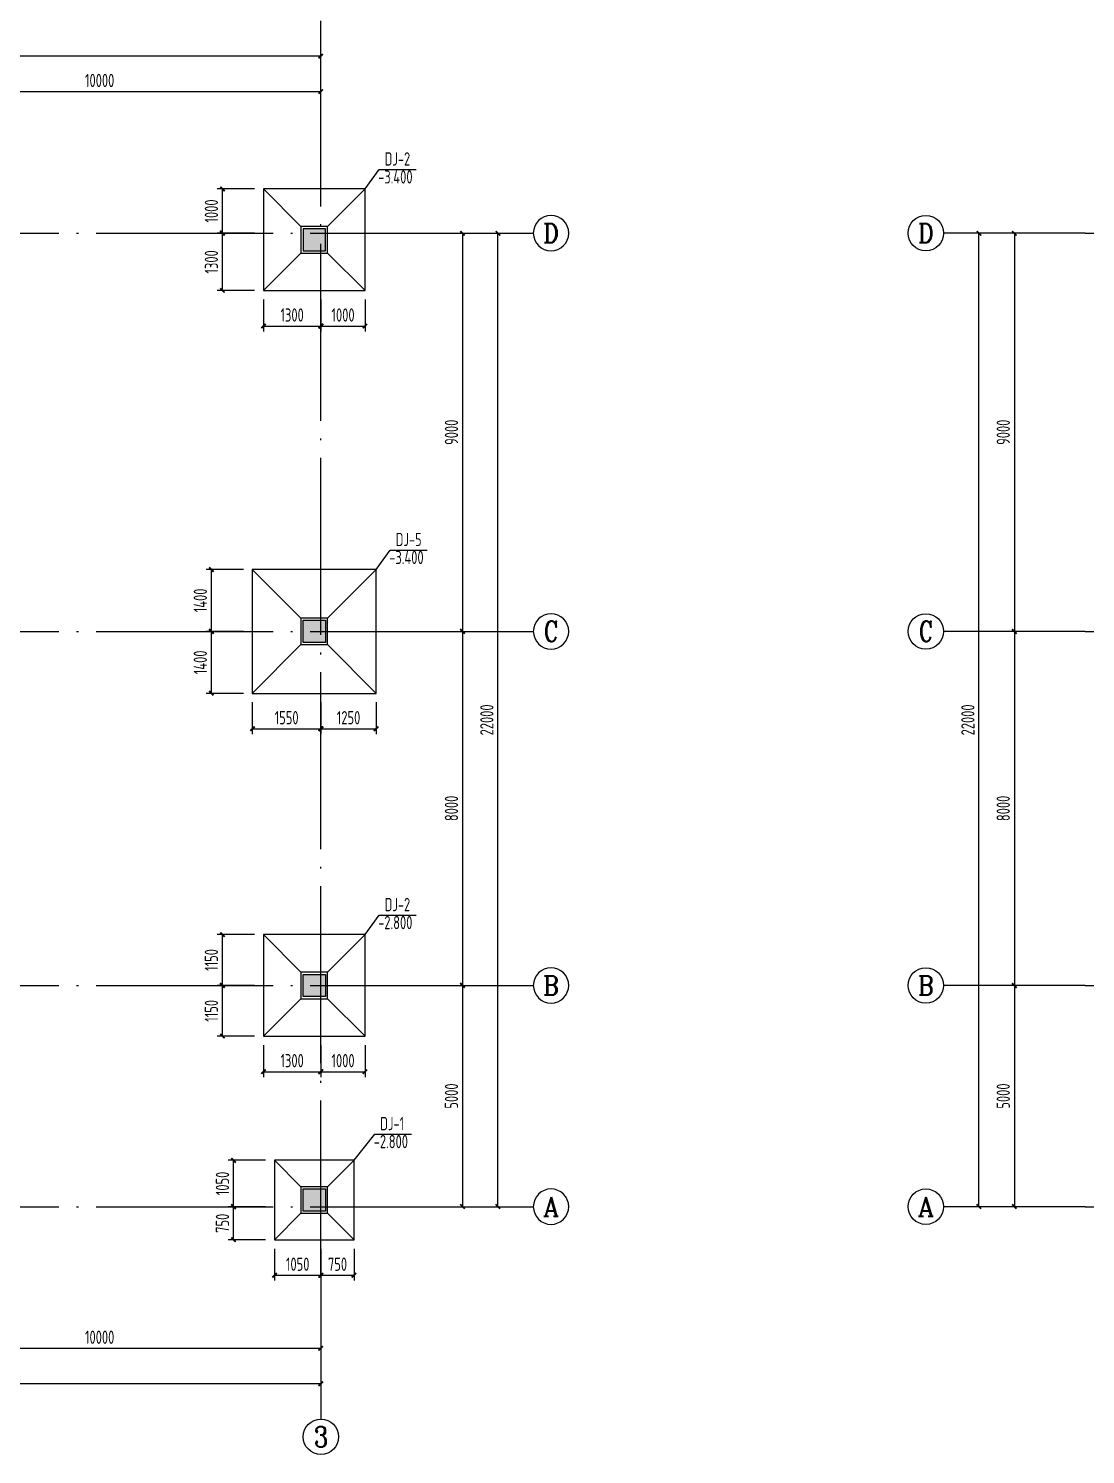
# Model space of a CAD drawing. Extents: x -25044 to 4269, y -48463 to -12228.
# Drawn here: x -13319.5 to -13080.6, y -24323.4 to -24001.2 of the extents above; entities that cross this region are included whole.
import ezdxf
from ezdxf.enums import TextEntityAlignment as Align

# ---------------------------------------------------------------- set-up
doc = ezdxf.new("R2010")
doc.units = 0
doc.header["$LTSCALE"] = 2000
doc.header["$MEASUREMENT"] = 0
doc.linetypes.add('DOTE', pattern=[2.42, 2, -0.2, 0.02, -0.2])
doc.layers.get('0').update_dxf_attribs({"linetype": 'CONTINUOUS'})
doc.layers.get('DEFPOINTS').update_dxf_attribs({"linetype": 'CONTINUOUS'})
for name, color, linetype in [('1505', 2, 'CONTINUOUS'), ('1526', 7, 'CONTINUOUS'), ('AXIS', 75, 'CONTINUOUS'), ('AXIS_TEXT', 7, 'CONTINUOUS'), ('dim', 7, 'CONTINUOUS'), ('DOTE', 1, 'DOTE'), ('柱', 2, 'CONTINUOUS'), ('柱填充', 54, 'CONTINUOUS')]:
    doc.layers.add(name, color=color, linetype=linetype)
doc.styles.add('_TCH_AXIS', font='COMPLEX', dxfattribs={"bigfont": 'GBCBIG'})
doc.styles.add('COMPLEX', font='COMPLEX')
doc.styles.add('GBHZ', font='gbenor.shx', dxfattribs={"width": 0.8, "bigfont": 'gbcbig.shx'})
doc.dimstyles.new('Y100', dxfattribs={"dimscale": 0, "dimtxt": 3, "dimasz": 0.01, "dimexe": 1.2, "dimexo": 2, "dimgap": 1, "dimtad": 1, "dimdec": 0, "dimlfac": 100, "dimzin": 0, "dimdsep": 46, "dimtxsty": 'GBHZ', "dimblk": 'DX', "dimcen": 0.09, "dimdle": 1, "dimclrd": 7, "dimclre": 7, "dimclrt": 7, "dimadec": 0, "dimazin": 0, "dimtfac": 1, "dimtdec": 0, "dimtix": 1, "dimtmove": 2, "dimatfit": 3, "dimldrblk": 'DX', "dimfxl": 0, "dimtolj": 1, "dimtzin": 0, "dimarcsym": 0})

# ---------------------------------------------------------------- blocks, each defined once
blk = doc.blocks.new('_AXISO')
blk.add_circle((0, 0), 0.5)
at = {"layer": 'AXIS_TEXT', "style": 'COMPLEX', "width": 1.041667}
blk.add_attdef('A', text='', height=0.56, dxfattribs=at).set_placement((-0.25, -0.28), (0.25, -0.28), align=Align.FIT)
blk = doc.blocks.new('DX')
at = {"color": 0, "linetype": 'ByBlock', "const_width": 40}
blk.add_lwpolyline([(-54, -51), (46, 49)], dxfattribs=at)
blk = doc.blocks.new('*D58')
at = {"layer": 'DEFPOINTS', "color": 0, "transparency": 16777216}
for p in [(-13253.4, -24015.4), (-13353.4, -24031.4), (-13253.4, -24031.4)]:
    blk.add_point(p, dxfattribs=at)
at = {"layer": 'dim', "color": 7, "lineweight": -2, "transparency": 16777216}
for p, q in [((-13353.4, -24029.4), (-13353.4, -24014.2)), ((-13353.39, -24015.4), (-13253.41, -24015.4)), ((-13253.4, -24029.4), (-13253.4, -24014.2))]:
    blk.add_line(p, q, dxfattribs=at)
at = {"layer": 'dim', "color": 7, "lineweight": -2, "transparency": 16777216, "xscale": 0.01, "yscale": 0.01, "zscale": 0.01, "rotation": 180}
blk.add_blockref('DX', (-13353.4, -24015.4), dxfattribs=at)
at = {"layer": 'dim', "color": 7, "lineweight": -2, "transparency": 16777216, "xscale": 0.01, "yscale": 0.01, "zscale": 0.01}
blk.add_blockref('DX', (-13253.4, -24015.4), dxfattribs=at)
at = {"layer": 'dim', "color": 7, "transparency": 16777216, "insert": (-13303.4, -24012.9), "char_height": 3, "attachment_point": 5, "style": 'GBHZ'}
blk.add_mtext('\\A1;10000', dxfattribs=at)
blk = doc.blocks.new('*D59')
at = {"layer": 'DEFPOINTS', "color": 0, "transparency": 16777216}
for p in [(-13433.4, -24007.4), (-13433.4, -24031.4), (-13253.4, -24031.4)]:
    blk.add_point(p, dxfattribs=at)
at = {"layer": 'dim', "color": 7, "lineweight": -2, "transparency": 16777216}
for p, q in [((-13433.4, -24029.4), (-13433.4, -24006.2)), ((-13253.4, -24029.4), (-13253.4, -24006.2)), ((-13253.41, -24007.4), (-13433.39, -24007.4))]:
    blk.add_line(p, q, dxfattribs=at)
at = {"layer": 'dim', "color": 7, "lineweight": -2, "transparency": 16777216, "xscale": 0.01, "yscale": 0.01, "zscale": 0.01, "rotation": 180}
blk.add_blockref('DX', (-13433.4, -24007.4), dxfattribs=at)
at = {"layer": 'dim', "color": 7, "lineweight": -2, "transparency": 16777216, "xscale": 0.01, "yscale": 0.01, "zscale": 0.01}
blk.add_blockref('DX', (-13253.4, -24007.4), dxfattribs=at)
at = {"layer": 'dim', "color": 7, "transparency": 16777216, "insert": (-13343.4, -24004.9), "char_height": 3, "attachment_point": 5, "style": 'GBHZ'}
blk.add_mtext('\\A1;18000', dxfattribs=at)
blk = doc.blocks.new('*D65')
at = {"layer": 'DEFPOINTS', "color": 0, "transparency": 16777216}
for p in [(-13353.4, -24283.4), (-13253.4, -24283.4), (-13253.4, -24299.4)]:
    blk.add_point(p, dxfattribs=at)
at = {"layer": 'dim', "color": 7, "lineweight": -2, "transparency": 16777216}
for p, q in [((-13353.4, -24285.4), (-13353.4, -24300.6)), ((-13253.4, -24285.4), (-13253.4, -24300.6)), ((-13353.39, -24299.4), (-13253.41, -24299.4))]:
    blk.add_line(p, q, dxfattribs=at)
at = {"layer": 'dim', "color": 7, "lineweight": -2, "transparency": 16777216, "xscale": 0.01, "yscale": 0.01, "zscale": 0.01, "rotation": 180}
blk.add_blockref('DX', (-13353.4, -24299.4), dxfattribs=at)
at = {"layer": 'dim', "color": 7, "lineweight": -2, "transparency": 16777216, "xscale": 0.01, "yscale": 0.01, "zscale": 0.01}
blk.add_blockref('DX', (-13253.4, -24299.4), dxfattribs=at)
at = {"layer": 'dim', "color": 7, "transparency": 16777216, "insert": (-13303.4, -24296.9), "char_height": 3, "attachment_point": 5, "style": 'GBHZ'}
blk.add_mtext('\\A1;10000', dxfattribs=at)
blk = doc.blocks.new('*D66')
at = {"layer": 'DEFPOINTS', "color": 0, "transparency": 16777216}
for p in [(-13433.4, -24283.4), (-13253.4, -24283.4), (-13433.4, -24307.4)]:
    blk.add_point(p, dxfattribs=at)
at = {"layer": 'dim', "color": 7, "lineweight": -2, "transparency": 16777216}
for p, q in [((-13433.4, -24285.4), (-13433.4, -24308.6)), ((-13253.4, -24285.4), (-13253.4, -24308.6)), ((-13253.41, -24307.4), (-13433.39, -24307.4))]:
    blk.add_line(p, q, dxfattribs=at)
at = {"layer": 'dim', "color": 7, "lineweight": -2, "transparency": 16777216, "xscale": 0.01, "yscale": 0.01, "zscale": 0.01, "rotation": 180}
blk.add_blockref('DX', (-13433.4, -24307.4), dxfattribs=at)
at = {"layer": 'dim', "color": 7, "lineweight": -2, "transparency": 16777216, "xscale": 0.01, "yscale": 0.01, "zscale": 0.01}
blk.add_blockref('DX', (-13253.4, -24307.4), dxfattribs=at)
at = {"layer": 'dim', "color": 7, "transparency": 16777216, "insert": (-13343.4, -24304.9), "char_height": 3, "attachment_point": 5, "style": 'GBHZ'}
blk.add_mtext('\\A1;18000', dxfattribs=at)
blk = doc.blocks.new('*D68')
at = {"layer": 'DEFPOINTS', "color": 0, "transparency": 16777216}
for p in [(-13237.4, -24047.4), (-13237.4, -24137.4), (-13221.4, -24137.4)]:
    blk.add_point(p, dxfattribs=at)
at = {"layer": 'dim', "color": 7, "lineweight": -2, "transparency": 16777216}
for p, q in [((-13235.4, -24047.4), (-13220.2, -24047.4)), ((-13221.4, -24047.41), (-13221.4, -24137.39)), ((-13235.4, -24137.4), (-13220.2, -24137.4))]:
    blk.add_line(p, q, dxfattribs=at)
at = {"layer": 'dim', "color": 7, "lineweight": -2, "transparency": 16777216, "xscale": 0.01, "yscale": 0.01, "zscale": 0.01}
for p, rotation in [((-13221.4, -24047.4), 90), ((-13221.4, -24137.4), 270)]:
    blk.add_blockref('DX', p, dxfattribs=dict(at, rotation=rotation))
at = {"layer": 'dim', "color": 7, "transparency": 16777216, "insert": (-13223.9, -24092.4), "char_height": 3, "attachment_point": 5, "rotation": 90, "style": 'GBHZ'}
blk.add_mtext('\\A1;9000', dxfattribs=at)
blk = doc.blocks.new('*D69')
at = {"layer": 'DEFPOINTS', "color": 0, "transparency": 16777216}
for p in [(-13237.4, -24137.4), (-13237.4, -24217.4), (-13221.4, -24217.4)]:
    blk.add_point(p, dxfattribs=at)
at = {"layer": 'dim', "color": 7, "lineweight": -2, "transparency": 16777216}
for p, q in [((-13235.4, -24137.4), (-13220.2, -24137.4)), ((-13221.4, -24137.41), (-13221.4, -24217.39)), ((-13235.4, -24217.4), (-13220.2, -24217.4))]:
    blk.add_line(p, q, dxfattribs=at)
at = {"layer": 'dim', "color": 7, "lineweight": -2, "transparency": 16777216, "xscale": 0.01, "yscale": 0.01, "zscale": 0.01}
for p, rotation in [((-13221.4, -24137.4), 90), ((-13221.4, -24217.4), 270)]:
    blk.add_blockref('DX', p, dxfattribs=dict(at, rotation=rotation))
at = {"layer": 'dim', "color": 7, "transparency": 16777216, "insert": (-13223.9, -24177.4), "char_height": 3, "attachment_point": 5, "rotation": 90, "style": 'GBHZ'}
blk.add_mtext('\\A1;8000', dxfattribs=at)
blk = doc.blocks.new('*D70')
at = {"layer": 'DEFPOINTS', "color": 0, "transparency": 16777216}
for p in [(-13237.4, -24217.4), (-13237.4, -24267.4), (-13221.4, -24267.4)]:
    blk.add_point(p, dxfattribs=at)
at = {"layer": 'dim', "color": 7, "lineweight": -2, "transparency": 16777216}
for p, q in [((-13235.4, -24217.4), (-13220.2, -24217.4)), ((-13221.4, -24217.41), (-13221.4, -24267.39)), ((-13235.4, -24267.4), (-13220.2, -24267.4))]:
    blk.add_line(p, q, dxfattribs=at)
at = {"layer": 'dim', "color": 7, "lineweight": -2, "transparency": 16777216, "xscale": 0.01, "yscale": 0.01, "zscale": 0.01}
for p, rotation in [((-13221.4, -24217.4), 90), ((-13221.4, -24267.4), 270)]:
    blk.add_blockref('DX', p, dxfattribs=dict(at, rotation=rotation))
at = {"layer": 'dim', "color": 7, "transparency": 16777216, "insert": (-13223.9, -24242.4), "char_height": 3, "attachment_point": 5, "rotation": 90, "style": 'GBHZ'}
blk.add_mtext('\\A1;5000', dxfattribs=at)
blk = doc.blocks.new('*D67')
at = {"layer": 'DEFPOINTS', "color": 0, "transparency": 16777216}
for p in [(-13237.4, -24047.4), (-13213.4, -24047.4), (-13237.4, -24267.4)]:
    blk.add_point(p, dxfattribs=at)
at = {"layer": 'dim', "color": 7, "lineweight": -2, "transparency": 16777216}
for p, q in [((-13235.4, -24047.4), (-13212.2, -24047.4)), ((-13213.4, -24267.39), (-13213.4, -24047.41)), ((-13235.4, -24267.4), (-13212.2, -24267.4))]:
    blk.add_line(p, q, dxfattribs=at)
at = {"layer": 'dim', "color": 7, "lineweight": -2, "transparency": 16777216, "xscale": 0.01, "yscale": 0.01, "zscale": 0.01}
for p, rotation in [((-13213.4, -24047.4), 90), ((-13213.4, -24267.4), 270)]:
    blk.add_blockref('DX', p, dxfattribs=dict(at, rotation=rotation))
at = {"layer": 'dim', "color": 7, "transparency": 16777216, "insert": (-13215.9, -24157.4), "char_height": 3, "attachment_point": 5, "rotation": 90, "style": 'GBHZ'}
blk.add_mtext('\\A1;22000', dxfattribs=at)
blk = doc.blocks.new('*D82')
at = {"layer": 'DEFPOINTS', "color": 0, "transparency": 16777216}
for p in [(-13080.7, -24047.4), (-13096.7, -24137.4), (-13080.7, -24137.4)]:
    blk.add_point(p, dxfattribs=at)
at = {"layer": 'dim', "color": 7, "lineweight": -2, "transparency": 16777216}
for p, q in [((-13082.7, -24047.4), (-13097.9, -24047.4)), ((-13096.7, -24047.41), (-13096.7, -24137.39)), ((-13082.7, -24137.4), (-13097.9, -24137.4))]:
    blk.add_line(p, q, dxfattribs=at)
at = {"layer": 'dim', "color": 7, "lineweight": -2, "transparency": 16777216, "xscale": 0.01, "yscale": 0.01, "zscale": 0.01}
for p, rotation in [((-13096.7, -24047.4), 90), ((-13096.7, -24137.4), 270)]:
    blk.add_blockref('DX', p, dxfattribs=dict(at, rotation=rotation))
at = {"layer": 'dim', "color": 7, "transparency": 16777216, "insert": (-13099.2, -24092.4), "char_height": 3, "attachment_point": 5, "rotation": 90, "style": 'GBHZ'}
blk.add_mtext('\\A1;9000', dxfattribs=at)
blk = doc.blocks.new('*D83')
at = {"layer": 'DEFPOINTS', "color": 0, "transparency": 16777216}
for p in [(-13080.7, -24137.4), (-13096.7, -24217.4), (-13080.7, -24217.4)]:
    blk.add_point(p, dxfattribs=at)
at = {"layer": 'dim', "color": 7, "lineweight": -2, "transparency": 16777216}
for p, q in [((-13082.7, -24137.4), (-13097.9, -24137.4)), ((-13096.7, -24137.41), (-13096.7, -24217.39)), ((-13082.7, -24217.4), (-13097.9, -24217.4))]:
    blk.add_line(p, q, dxfattribs=at)
at = {"layer": 'dim', "color": 7, "lineweight": -2, "transparency": 16777216, "xscale": 0.01, "yscale": 0.01, "zscale": 0.01}
for p, rotation in [((-13096.7, -24137.4), 90), ((-13096.7, -24217.4), 270)]:
    blk.add_blockref('DX', p, dxfattribs=dict(at, rotation=rotation))
at = {"layer": 'dim', "color": 7, "transparency": 16777216, "insert": (-13099.2, -24177.4), "char_height": 3, "attachment_point": 5, "rotation": 90, "style": 'GBHZ'}
blk.add_mtext('\\A1;8000', dxfattribs=at)
blk = doc.blocks.new('*D84')
at = {"layer": 'DEFPOINTS', "color": 0, "transparency": 16777216}
for p in [(-13080.7, -24217.4), (-13096.7, -24267.4), (-13080.7, -24267.4)]:
    blk.add_point(p, dxfattribs=at)
at = {"layer": 'dim', "color": 7, "lineweight": -2, "transparency": 16777216}
for p, q in [((-13082.7, -24217.4), (-13097.9, -24217.4)), ((-13096.7, -24217.41), (-13096.7, -24267.39)), ((-13082.7, -24267.4), (-13097.9, -24267.4))]:
    blk.add_line(p, q, dxfattribs=at)
at = {"layer": 'dim', "color": 7, "lineweight": -2, "transparency": 16777216, "xscale": 0.01, "yscale": 0.01, "zscale": 0.01}
for p, rotation in [((-13096.7, -24217.4), 90), ((-13096.7, -24267.4), 270)]:
    blk.add_blockref('DX', p, dxfattribs=dict(at, rotation=rotation))
at = {"layer": 'dim', "color": 7, "transparency": 16777216, "insert": (-13099.2, -24242.4), "char_height": 3, "attachment_point": 5, "rotation": 90, "style": 'GBHZ'}
blk.add_mtext('\\A1;5000', dxfattribs=at)
blk = doc.blocks.new('*D71')
at = {"layer": 'DEFPOINTS', "color": 0, "transparency": 16777216}
for p in [(-13104.7, -24047.4), (-13080.7, -24047.4), (-13080.7, -24267.4)]:
    blk.add_point(p, dxfattribs=at)
at = {"layer": 'dim', "color": 7, "lineweight": -2, "transparency": 16777216}
for p, q in [((-13082.7, -24047.4), (-13105.9, -24047.4)), ((-13104.7, -24267.39), (-13104.7, -24047.41)), ((-13082.7, -24267.4), (-13105.9, -24267.4))]:
    blk.add_line(p, q, dxfattribs=at)
at = {"layer": 'dim', "color": 7, "lineweight": -2, "transparency": 16777216, "xscale": 0.01, "yscale": 0.01, "zscale": 0.01}
for p, rotation in [((-13104.7, -24047.4), 90), ((-13104.7, -24267.4), 270)]:
    blk.add_blockref('DX', p, dxfattribs=dict(at, rotation=rotation))
at = {"layer": 'dim', "color": 7, "transparency": 16777216, "insert": (-13107.2, -24157.4), "char_height": 3, "attachment_point": 5, "rotation": 90, "style": 'GBHZ'}
blk.add_mtext('\\A1;22000', dxfattribs=at)
blk = doc.blocks.new('*D121')
at = {"layer": 'DEFPOINTS', "color": 0, "ltscale": 0.0005, "transparency": 16777216}
for p in [(-13263.9, -24274.9), (-13253.4, -24274.9), (-13253.4, -24282.9)]:
    blk.add_point(p, dxfattribs=at)
at = {"layer": 'dim', "color": 7, "lineweight": -2, "ltscale": 0.0005, "transparency": 16777216}
for p, q in [((-13263.9, -24276.9), (-13263.9, -24284.1)), ((-13253.4, -24276.9), (-13253.4, -24284.1)), ((-13263.89, -24282.9), (-13253.41, -24282.9))]:
    blk.add_line(p, q, dxfattribs=at)
at = {"layer": 'dim', "color": 7, "lineweight": -2, "ltscale": 0.0005, "transparency": 16777216, "xscale": 0.01, "yscale": 0.01, "zscale": 0.01, "rotation": 180}
blk.add_blockref('DX', (-13263.9, -24282.9), dxfattribs=at)
at = {"layer": 'dim', "color": 7, "lineweight": -2, "ltscale": 0.0005, "transparency": 16777216, "xscale": 0.01, "yscale": 0.01, "zscale": 0.01}
blk.add_blockref('DX', (-13253.4, -24282.9), dxfattribs=at)
at = {"layer": 'dim', "color": 7, "ltscale": 0.0005, "transparency": 16777216, "insert": (-13258.65, -24280.4), "char_height": 3, "attachment_point": 5, "style": 'GBHZ'}
blk.add_mtext('\\A1;1050', dxfattribs=at)
blk = doc.blocks.new('*D122')
at = {"layer": 'DEFPOINTS', "color": 0, "ltscale": 0.0005, "transparency": 16777216}
for p in [(-13253.4, -24274.9), (-13245.9, -24274.9), (-13245.9, -24282.9)]:
    blk.add_point(p, dxfattribs=at)
at = {"layer": 'dim', "color": 7, "lineweight": -2, "ltscale": 0.0005, "transparency": 16777216}
for p, q in [((-13253.4, -24276.9), (-13253.4, -24284.1)), ((-13245.9, -24276.9), (-13245.9, -24284.1)), ((-13253.39, -24282.9), (-13245.91, -24282.9))]:
    blk.add_line(p, q, dxfattribs=at)
at = {"layer": 'dim', "color": 7, "lineweight": -2, "ltscale": 0.0005, "transparency": 16777216, "xscale": 0.01, "yscale": 0.01, "zscale": 0.01, "rotation": 180}
blk.add_blockref('DX', (-13253.4, -24282.9), dxfattribs=at)
at = {"layer": 'dim', "color": 7, "lineweight": -2, "ltscale": 0.0005, "transparency": 16777216, "xscale": 0.01, "yscale": 0.01, "zscale": 0.01}
blk.add_blockref('DX', (-13245.9, -24282.9), dxfattribs=at)
at = {"layer": 'dim', "color": 7, "ltscale": 0.0005, "transparency": 16777216, "insert": (-13249.65, -24280.4), "char_height": 3, "attachment_point": 5, "style": 'GBHZ'}
blk.add_mtext('\\A1;750', dxfattribs=at)
blk = doc.blocks.new('*D123')
at = {"layer": 'DEFPOINTS', "color": 0, "ltscale": 0.0005, "transparency": 16777216}
for p in [(-13273.15, -24267.4), (-13263.9, -24267.4), (-13263.9, -24274.9)]:
    blk.add_point(p, dxfattribs=at)
at = {"layer": 'dim', "color": 7, "lineweight": -2, "ltscale": 0.0005, "transparency": 16777216}
for p, q in [((-13265.9, -24267.4), (-13274.35, -24267.4)), ((-13273.15, -24274.89), (-13273.15, -24267.41)), ((-13265.9, -24274.9), (-13274.35, -24274.9))]:
    blk.add_line(p, q, dxfattribs=at)
at = {"layer": 'dim', "color": 7, "lineweight": -2, "ltscale": 0.0005, "transparency": 16777216, "xscale": 0.01, "yscale": 0.01, "zscale": 0.01}
for p, rotation in [((-13273.15, -24267.4), 90), ((-13273.15, -24274.9), 270)]:
    blk.add_blockref('DX', p, dxfattribs=dict(at, rotation=rotation))
at = {"layer": 'dim', "color": 7, "ltscale": 0.0005, "transparency": 16777216, "insert": (-13275.65, -24271.15), "char_height": 3, "attachment_point": 5, "rotation": 90, "style": 'GBHZ'}
blk.add_mtext('\\A1;750', dxfattribs=at)
blk = doc.blocks.new('*D124')
at = {"layer": 'DEFPOINTS', "color": 0, "ltscale": 0.0005, "transparency": 16777216}
for p in [(-13273.15, -24256.9), (-13263.9, -24256.9), (-13263.9, -24267.4)]:
    blk.add_point(p, dxfattribs=at)
at = {"layer": 'dim', "color": 7, "lineweight": -2, "ltscale": 0.0005, "transparency": 16777216}
for p, q in [((-13265.9, -24256.9), (-13274.35, -24256.9)), ((-13273.15, -24267.39), (-13273.15, -24256.91)), ((-13265.9, -24267.4), (-13274.35, -24267.4))]:
    blk.add_line(p, q, dxfattribs=at)
at = {"layer": 'dim', "color": 7, "lineweight": -2, "ltscale": 0.0005, "transparency": 16777216, "xscale": 0.01, "yscale": 0.01, "zscale": 0.01}
for p, rotation in [((-13273.15, -24256.9), 90), ((-13273.15, -24267.4), 270)]:
    blk.add_blockref('DX', p, dxfattribs=dict(at, rotation=rotation))
at = {"layer": 'dim', "color": 7, "ltscale": 0.0005, "transparency": 16777216, "insert": (-13275.65, -24262.15), "char_height": 3, "attachment_point": 5, "rotation": 90, "style": 'GBHZ'}
blk.add_mtext('\\A1;1050', dxfattribs=at)
blk = doc.blocks.new('*D137')
at = {"layer": 'DEFPOINTS', "color": 0, "ltscale": 0.0005, "transparency": 16777216}
for p in [(-13266.4, -24228.9), (-13253.4, -24228.9), (-13253.4, -24236.9)]:
    blk.add_point(p, dxfattribs=at)
at = {"layer": 'dim', "color": 7, "lineweight": -2, "ltscale": 0.0005, "transparency": 16777216}
for p, q in [((-13266.4, -24230.9), (-13266.4, -24238.1)), ((-13253.4, -24230.9), (-13253.4, -24238.1)), ((-13266.39, -24236.9), (-13253.41, -24236.9))]:
    blk.add_line(p, q, dxfattribs=at)
at = {"layer": 'dim', "color": 7, "lineweight": -2, "ltscale": 0.0005, "transparency": 16777216, "xscale": 0.01, "yscale": 0.01, "zscale": 0.01, "rotation": 180}
blk.add_blockref('DX', (-13266.4, -24236.9), dxfattribs=at)
at = {"layer": 'dim', "color": 7, "lineweight": -2, "ltscale": 0.0005, "transparency": 16777216, "xscale": 0.01, "yscale": 0.01, "zscale": 0.01}
blk.add_blockref('DX', (-13253.4, -24236.9), dxfattribs=at)
at = {"layer": 'dim', "color": 7, "ltscale": 0.0005, "transparency": 16777216, "insert": (-13259.9, -24234.4), "char_height": 3, "attachment_point": 5, "style": 'GBHZ'}
blk.add_mtext('\\A1;1300', dxfattribs=at)
blk = doc.blocks.new('*D138')
at = {"layer": 'DEFPOINTS', "color": 0, "ltscale": 0.0005, "transparency": 16777216}
for p in [(-13253.4, -24228.9), (-13243.4, -24228.9), (-13243.4, -24236.9)]:
    blk.add_point(p, dxfattribs=at)
at = {"layer": 'dim', "color": 7, "lineweight": -2, "ltscale": 0.0005, "transparency": 16777216}
for p, q in [((-13253.4, -24230.9), (-13253.4, -24238.1)), ((-13243.4, -24230.9), (-13243.4, -24238.1)), ((-13253.39, -24236.9), (-13243.41, -24236.9))]:
    blk.add_line(p, q, dxfattribs=at)
at = {"layer": 'dim', "color": 7, "lineweight": -2, "ltscale": 0.0005, "transparency": 16777216, "xscale": 0.01, "yscale": 0.01, "zscale": 0.01, "rotation": 180}
blk.add_blockref('DX', (-13253.4, -24236.9), dxfattribs=at)
at = {"layer": 'dim', "color": 7, "lineweight": -2, "ltscale": 0.0005, "transparency": 16777216, "xscale": 0.01, "yscale": 0.01, "zscale": 0.01}
blk.add_blockref('DX', (-13243.4, -24236.9), dxfattribs=at)
at = {"layer": 'dim', "color": 7, "ltscale": 0.0005, "transparency": 16777216, "insert": (-13248.4, -24234.4), "char_height": 3, "attachment_point": 5, "style": 'GBHZ'}
blk.add_mtext('\\A1;1000', dxfattribs=at)
blk = doc.blocks.new('*D139')
at = {"layer": 'DEFPOINTS', "color": 0, "ltscale": 0.0005, "transparency": 16777216}
for p in [(-13275.65, -24217.4), (-13266.4, -24217.4), (-13266.4, -24228.9)]:
    blk.add_point(p, dxfattribs=at)
at = {"layer": 'dim', "color": 7, "lineweight": -2, "ltscale": 0.0005, "transparency": 16777216}
for p, q in [((-13268.4, -24217.4), (-13276.85, -24217.4)), ((-13275.65, -24228.89), (-13275.65, -24217.41)), ((-13268.4, -24228.9), (-13276.85, -24228.9))]:
    blk.add_line(p, q, dxfattribs=at)
at = {"layer": 'dim', "color": 7, "lineweight": -2, "ltscale": 0.0005, "transparency": 16777216, "xscale": 0.01, "yscale": 0.01, "zscale": 0.01}
for p, rotation in [((-13275.65, -24217.4), 90), ((-13275.65, -24228.9), 270)]:
    blk.add_blockref('DX', p, dxfattribs=dict(at, rotation=rotation))
at = {"layer": 'dim', "color": 7, "ltscale": 0.0005, "transparency": 16777216, "insert": (-13278.15, -24223.15), "char_height": 3, "attachment_point": 5, "rotation": 90, "style": 'GBHZ'}
blk.add_mtext('\\A1;1150', dxfattribs=at)
blk = doc.blocks.new('*D140')
at = {"layer": 'DEFPOINTS', "color": 0, "ltscale": 0.0005, "transparency": 16777216}
for p in [(-13275.65, -24205.9), (-13266.4, -24205.9), (-13266.4, -24217.4)]:
    blk.add_point(p, dxfattribs=at)
at = {"layer": 'dim', "color": 7, "lineweight": -2, "ltscale": 0.0005, "transparency": 16777216}
for p, q in [((-13268.4, -24205.9), (-13276.85, -24205.9)), ((-13275.65, -24217.39), (-13275.65, -24205.91)), ((-13268.4, -24217.4), (-13276.85, -24217.4))]:
    blk.add_line(p, q, dxfattribs=at)
at = {"layer": 'dim', "color": 7, "lineweight": -2, "ltscale": 0.0005, "transparency": 16777216, "xscale": 0.01, "yscale": 0.01, "zscale": 0.01}
for p, rotation in [((-13275.65, -24205.9), 90), ((-13275.65, -24217.4), 270)]:
    blk.add_blockref('DX', p, dxfattribs=dict(at, rotation=rotation))
at = {"layer": 'dim', "color": 7, "ltscale": 0.0005, "transparency": 16777216, "insert": (-13278.15, -24211.65), "char_height": 3, "attachment_point": 5, "rotation": 90, "style": 'GBHZ'}
blk.add_mtext('\\A1;1150', dxfattribs=at)
blk = doc.blocks.new('*D149')
at = {"layer": 'DEFPOINTS', "color": 0, "ltscale": 0.0005, "transparency": 16777216}
for p in [(-13266.4, -24060.4), (-13253.4, -24060.4), (-13253.4, -24068.4)]:
    blk.add_point(p, dxfattribs=at)
at = {"layer": 'dim', "color": 7, "lineweight": -2, "ltscale": 0.0005, "transparency": 16777216}
for p, q in [((-13266.4, -24062.4), (-13266.4, -24069.6)), ((-13253.4, -24062.4), (-13253.4, -24069.6)), ((-13266.39, -24068.4), (-13253.41, -24068.4))]:
    blk.add_line(p, q, dxfattribs=at)
at = {"layer": 'dim', "color": 7, "lineweight": -2, "ltscale": 0.0005, "transparency": 16777216, "xscale": 0.01, "yscale": 0.01, "zscale": 0.01, "rotation": 180}
blk.add_blockref('DX', (-13266.4, -24068.4), dxfattribs=at)
at = {"layer": 'dim', "color": 7, "lineweight": -2, "ltscale": 0.0005, "transparency": 16777216, "xscale": 0.01, "yscale": 0.01, "zscale": 0.01}
blk.add_blockref('DX', (-13253.4, -24068.4), dxfattribs=at)
at = {"layer": 'dim', "color": 7, "ltscale": 0.0005, "transparency": 16777216, "insert": (-13259.9, -24065.9), "char_height": 3, "attachment_point": 5, "style": 'GBHZ'}
blk.add_mtext('\\A1;1300', dxfattribs=at)
blk = doc.blocks.new('*D150')
at = {"layer": 'DEFPOINTS', "color": 0, "ltscale": 0.0005, "transparency": 16777216}
for p in [(-13253.4, -24060.4), (-13243.4, -24060.4), (-13243.4, -24068.4)]:
    blk.add_point(p, dxfattribs=at)
at = {"layer": 'dim', "color": 7, "lineweight": -2, "ltscale": 0.0005, "transparency": 16777216}
for p, q in [((-13253.4, -24062.4), (-13253.4, -24069.6)), ((-13243.4, -24062.4), (-13243.4, -24069.6)), ((-13253.39, -24068.4), (-13243.41, -24068.4))]:
    blk.add_line(p, q, dxfattribs=at)
at = {"layer": 'dim', "color": 7, "lineweight": -2, "ltscale": 0.0005, "transparency": 16777216, "xscale": 0.01, "yscale": 0.01, "zscale": 0.01, "rotation": 180}
blk.add_blockref('DX', (-13253.4, -24068.4), dxfattribs=at)
at = {"layer": 'dim', "color": 7, "lineweight": -2, "ltscale": 0.0005, "transparency": 16777216, "xscale": 0.01, "yscale": 0.01, "zscale": 0.01}
blk.add_blockref('DX', (-13243.4, -24068.4), dxfattribs=at)
at = {"layer": 'dim', "color": 7, "ltscale": 0.0005, "transparency": 16777216, "insert": (-13248.4, -24065.9), "char_height": 3, "attachment_point": 5, "style": 'GBHZ'}
blk.add_mtext('\\A1;1000', dxfattribs=at)
blk = doc.blocks.new('*D151')
at = {"layer": 'DEFPOINTS', "color": 0, "ltscale": 0.0005, "transparency": 16777216}
for p in [(-13275.65, -24047.4), (-13266.4, -24047.4), (-13266.4, -24060.4)]:
    blk.add_point(p, dxfattribs=at)
at = {"layer": 'dim', "color": 7, "lineweight": -2, "ltscale": 0.0005, "transparency": 16777216}
for p, q in [((-13268.4, -24047.4), (-13276.85, -24047.4)), ((-13275.65, -24060.39), (-13275.65, -24047.41)), ((-13268.4, -24060.4), (-13276.85, -24060.4))]:
    blk.add_line(p, q, dxfattribs=at)
at = {"layer": 'dim', "color": 7, "lineweight": -2, "ltscale": 0.0005, "transparency": 16777216, "xscale": 0.01, "yscale": 0.01, "zscale": 0.01}
for p, rotation in [((-13275.65, -24047.4), 90), ((-13275.65, -24060.4), 270)]:
    blk.add_blockref('DX', p, dxfattribs=dict(at, rotation=rotation))
at = {"layer": 'dim', "color": 7, "ltscale": 0.0005, "transparency": 16777216, "insert": (-13278.15, -24053.9), "char_height": 3, "attachment_point": 5, "rotation": 90, "style": 'GBHZ'}
blk.add_mtext('\\A1;1300', dxfattribs=at)
blk = doc.blocks.new('*D152')
at = {"layer": 'DEFPOINTS', "color": 0, "ltscale": 0.0005, "transparency": 16777216}
for p in [(-13275.65, -24037.4), (-13266.4, -24037.4), (-13266.4, -24047.4)]:
    blk.add_point(p, dxfattribs=at)
at = {"layer": 'dim', "color": 7, "lineweight": -2, "ltscale": 0.0005, "transparency": 16777216}
for p, q in [((-13268.4, -24037.4), (-13276.85, -24037.4)), ((-13275.65, -24047.39), (-13275.65, -24037.41)), ((-13268.4, -24047.4), (-13276.85, -24047.4))]:
    blk.add_line(p, q, dxfattribs=at)
at = {"layer": 'dim', "color": 7, "lineweight": -2, "ltscale": 0.0005, "transparency": 16777216, "xscale": 0.01, "yscale": 0.01, "zscale": 0.01}
for p, rotation in [((-13275.65, -24037.4), 90), ((-13275.65, -24047.4), 270)]:
    blk.add_blockref('DX', p, dxfattribs=dict(at, rotation=rotation))
at = {"layer": 'dim', "color": 7, "ltscale": 0.0005, "transparency": 16777216, "insert": (-13278.15, -24042.4), "char_height": 3, "attachment_point": 5, "rotation": 90, "style": 'GBHZ'}
blk.add_mtext('\\A1;1000', dxfattribs=at)
blk = doc.blocks.new('*D161')
at = {"layer": 'DEFPOINTS', "color": 0, "ltscale": 0.0005, "transparency": 16777216}
for p in [(-13268.9, -24151.4), (-13253.4, -24151.4), (-13253.4, -24159.4)]:
    blk.add_point(p, dxfattribs=at)
at = {"layer": 'dim', "color": 7, "lineweight": -2, "ltscale": 0.0005, "transparency": 16777216}
for p, q in [((-13268.9, -24153.4), (-13268.9, -24160.6)), ((-13253.4, -24153.4), (-13253.4, -24160.6)), ((-13268.89, -24159.4), (-13253.41, -24159.4))]:
    blk.add_line(p, q, dxfattribs=at)
at = {"layer": 'dim', "color": 7, "lineweight": -2, "ltscale": 0.0005, "transparency": 16777216, "xscale": 0.01, "yscale": 0.01, "zscale": 0.01, "rotation": 180}
blk.add_blockref('DX', (-13268.9, -24159.4), dxfattribs=at)
at = {"layer": 'dim', "color": 7, "lineweight": -2, "ltscale": 0.0005, "transparency": 16777216, "xscale": 0.01, "yscale": 0.01, "zscale": 0.01}
blk.add_blockref('DX', (-13253.4, -24159.4), dxfattribs=at)
at = {"layer": 'dim', "color": 7, "ltscale": 0.0005, "transparency": 16777216, "insert": (-13261.15, -24156.9), "char_height": 3, "attachment_point": 5, "style": 'GBHZ'}
blk.add_mtext('\\A1;1550', dxfattribs=at)
blk = doc.blocks.new('*D162')
at = {"layer": 'DEFPOINTS', "color": 0, "ltscale": 0.0005, "transparency": 16777216}
for p in [(-13253.4, -24151.4), (-13240.9, -24151.4), (-13240.9, -24159.4)]:
    blk.add_point(p, dxfattribs=at)
at = {"layer": 'dim', "color": 7, "lineweight": -2, "ltscale": 0.0005, "transparency": 16777216}
for p, q in [((-13253.4, -24153.4), (-13253.4, -24160.6)), ((-13240.9, -24153.4), (-13240.9, -24160.6)), ((-13253.39, -24159.4), (-13240.91, -24159.4))]:
    blk.add_line(p, q, dxfattribs=at)
at = {"layer": 'dim', "color": 7, "lineweight": -2, "ltscale": 0.0005, "transparency": 16777216, "xscale": 0.01, "yscale": 0.01, "zscale": 0.01, "rotation": 180}
blk.add_blockref('DX', (-13253.4, -24159.4), dxfattribs=at)
at = {"layer": 'dim', "color": 7, "lineweight": -2, "ltscale": 0.0005, "transparency": 16777216, "xscale": 0.01, "yscale": 0.01, "zscale": 0.01}
blk.add_blockref('DX', (-13240.9, -24159.4), dxfattribs=at)
at = {"layer": 'dim', "color": 7, "ltscale": 0.0005, "transparency": 16777216, "insert": (-13247.15, -24156.9), "char_height": 3, "attachment_point": 5, "style": 'GBHZ'}
blk.add_mtext('\\A1;1250', dxfattribs=at)
blk = doc.blocks.new('*D163')
at = {"layer": 'DEFPOINTS', "color": 0, "ltscale": 0.0005, "transparency": 16777216}
for p in [(-13278.15, -24137.4), (-13268.9, -24137.4), (-13268.9, -24151.4)]:
    blk.add_point(p, dxfattribs=at)
at = {"layer": 'dim', "color": 7, "lineweight": -2, "ltscale": 0.0005, "transparency": 16777216}
for p, q in [((-13270.9, -24137.4), (-13279.35, -24137.4)), ((-13278.15, -24151.39), (-13278.15, -24137.41)), ((-13270.9, -24151.4), (-13279.35, -24151.4))]:
    blk.add_line(p, q, dxfattribs=at)
at = {"layer": 'dim', "color": 7, "lineweight": -2, "ltscale": 0.0005, "transparency": 16777216, "xscale": 0.01, "yscale": 0.01, "zscale": 0.01}
for p, rotation in [((-13278.15, -24137.4), 90), ((-13278.15, -24151.4), 270)]:
    blk.add_blockref('DX', p, dxfattribs=dict(at, rotation=rotation))
at = {"layer": 'dim', "color": 7, "ltscale": 0.0005, "transparency": 16777216, "insert": (-13280.65, -24144.4), "char_height": 3, "attachment_point": 5, "rotation": 90, "style": 'GBHZ'}
blk.add_mtext('\\A1;1400', dxfattribs=at)
blk = doc.blocks.new('*D164')
at = {"layer": 'DEFPOINTS', "color": 0, "ltscale": 0.0005, "transparency": 16777216}
for p in [(-13278.15, -24123.4), (-13268.9, -24123.4), (-13268.9, -24137.4)]:
    blk.add_point(p, dxfattribs=at)
at = {"layer": 'dim', "color": 7, "lineweight": -2, "ltscale": 0.0005, "transparency": 16777216}
for p, q in [((-13270.9, -24123.4), (-13279.35, -24123.4)), ((-13278.15, -24137.39), (-13278.15, -24123.41)), ((-13270.9, -24137.4), (-13279.35, -24137.4))]:
    blk.add_line(p, q, dxfattribs=at)
at = {"layer": 'dim', "color": 7, "lineweight": -2, "ltscale": 0.0005, "transparency": 16777216, "xscale": 0.01, "yscale": 0.01, "zscale": 0.01}
for p, rotation in [((-13278.15, -24123.4), 90), ((-13278.15, -24137.4), 270)]:
    blk.add_blockref('DX', p, dxfattribs=dict(at, rotation=rotation))
at = {"layer": 'dim', "color": 7, "ltscale": 0.0005, "transparency": 16777216, "insert": (-13280.65, -24130.4), "char_height": 3, "attachment_point": 5, "rotation": 90, "style": 'GBHZ'}
blk.add_mtext('\\A1;1400', dxfattribs=at)

msp = doc.modelspace()

# ---------------------------------------------------------------- hatches: boundary and pattern name
at = {"layer": '柱填充', "ltscale": 0.0005}
for points in [[(-13257.398, -24046.398), (-13257.398, -24051.398), (-13252.398, -24051.398), (-13252.398, -24046.398)], [(-13257.398, -24139.898), (-13257.398, -24134.898), (-13252.398, -24134.898), (-13252.398, -24139.898)], [(-13257.398, -24219.898), (-13257.398, -24214.898), (-13252.398, -24214.898), (-13252.398, -24219.898)], [(-13257.398, -24268.398), (-13257.398, -24263.398), (-13252.398, -24263.398), (-13252.398, -24268.398)]]:
    msp.add_hatch(color=256, dxfattribs=at).paths.add_polyline_path(points)

# ---------------------------------------------------------------- linework, layer by layer
at = {"layer": '1505'}
for points in [[(-13266.398, -24060.398), (-13243.398, -24060.398), (-13243.398, -24037.398), (-13266.398, -24037.398), (-13266.398, -24060.398)], [(-13266.398, -24037.398), (-13257.898, -24045.898)], [(-13243.398, -24037.398), (-13251.898, -24045.898)], [(-13257.898, -24051.898), (-13251.898, -24051.898), (-13251.898, -24045.898), (-13257.898, -24045.898), (-13257.898, -24051.898)], [(-13266.398, -24060.398), (-13257.898, -24051.898)], [(-13243.398, -24060.398), (-13251.898, -24051.898)], [(-13268.898, -24151.398), (-13240.898, -24151.398), (-13240.898, -24123.398), (-13268.898, -24123.398), (-13268.898, -24151.398)], [(-13268.898, -24123.398), (-13257.898, -24134.398)], [(-13240.898, -24123.398), (-13251.898, -24134.398)], [(-13257.898, -24140.398), (-13251.898, -24140.398), (-13251.898, -24134.398), (-13257.898, -24134.398), (-13257.898, -24140.398)], [(-13268.898, -24151.398), (-13257.898, -24140.398)], [(-13240.898, -24151.398), (-13251.898, -24140.398)], [(-13266.398, -24228.898), (-13243.398, -24228.898), (-13243.398, -24205.898), (-13266.398, -24205.898), (-13266.398, -24228.898)], [(-13266.398, -24205.898), (-13257.898, -24214.398)], [(-13243.398, -24205.898), (-13251.898, -24214.398)], [(-13257.898, -24220.398), (-13251.898, -24220.398), (-13251.898, -24214.398), (-13257.898, -24214.398), (-13257.898, -24220.398)], [(-13266.398, -24228.898), (-13257.898, -24220.398)], [(-13243.398, -24228.898), (-13251.898, -24220.398)], [(-13263.898, -24274.898), (-13245.898, -24274.898), (-13245.898, -24256.898), (-13263.898, -24256.898), (-13263.898, -24274.898)], [(-13263.898, -24256.898), (-13257.898, -24262.898)], [(-13245.898, -24256.898), (-13251.898, -24262.898)], [(-13257.898, -24268.898), (-13251.898, -24268.898), (-13251.898, -24262.898), (-13257.898, -24262.898), (-13257.898, -24268.898)], [(-13263.898, -24274.898), (-13257.898, -24268.898)], [(-13245.898, -24274.898), (-13251.898, -24268.898)]]:
    msp.add_lwpolyline(points, dxfattribs=at)
at = {"layer": '1526'}
for p, q in [((-13243.398, -24037.398), (-13240.221, -24033.01)), ((-13240.221, -24033.01), (-13231.896, -24033.01)), ((-13240.898, -24123.398), (-13237.721, -24119.01)), ((-13237.721, -24119.01), (-13229.396, -24119.01)), ((-13243.398, -24205.898), (-13240.221, -24201.51)), ((-13240.221, -24201.51), (-13231.896, -24201.51)), ((-13245.898, -24256.898), (-13241.221, -24251.01)), ((-13241.221, -24251.01), (-13232.896, -24251.01))]:
    msp.add_line(p, q, dxfattribs=at)
at = {"layer": 'AXIS', "color": 0}
for p, q in [((-13253.398, -24031.398), (-13253.398, -23999.398)), ((-13237.398, -24047.398), (-13205.398, -24047.398)), ((-13080.698, -24047.398), (-13112.698, -24047.398)), ((-13237.398, -24137.398), (-13205.398, -24137.398)), ((-13080.698, -24137.398), (-13112.698, -24137.398)), ((-13237.398, -24217.398), (-13205.398, -24217.398)), ((-13080.698, -24217.398), (-13112.698, -24217.398)), ((-13237.398, -24267.398), (-13205.398, -24267.398)), ((-13080.698, -24267.398), (-13112.698, -24267.398)), ((-13253.398, -24283.398), (-13253.398, -24315.398))]:
    msp.add_line(p, q, dxfattribs=at)
at = {"layer": 'DOTE', "linetype": 'DOTE', "ltscale": 0.01}
for p, q in [((-13253.398, -24283.398), (-13253.398, -24031.398)), ((-13449.398, -24047.398), (-13237.398, -24047.398)), ((-13080.698, -24047.398), (-12868.698, -24047.398)), ((-13449.398, -24137.398), (-13237.398, -24137.398)), ((-13080.698, -24137.398), (-12868.698, -24137.398)), ((-13449.398, -24217.398), (-13237.398, -24217.398)), ((-13080.698, -24217.398), (-12868.698, -24217.398)), ((-13449.398, -24267.398), (-13237.398, -24267.398)), ((-13080.698, -24267.398), (-12868.698, -24267.398))]:
    msp.add_line(p, q, dxfattribs=at)
at = {"layer": '柱'}
for points in [[(-13257.398, -24046.398), (-13257.398, -24051.398), (-13252.398, -24051.398), (-13252.398, -24046.398), (-13257.398, -24046.398)], [(-13257.398, -24139.898), (-13257.398, -24134.898), (-13252.398, -24134.898), (-13252.398, -24139.898), (-13257.398, -24139.898)], [(-13257.398, -24219.898), (-13257.398, -24214.898), (-13252.398, -24214.898), (-13252.398, -24219.898), (-13257.398, -24219.898)], [(-13257.398, -24268.398), (-13257.398, -24263.398), (-13252.398, -24263.398), (-13252.398, -24268.398), (-13257.398, -24268.398)]]:
    msp.add_lwpolyline(points, dxfattribs=at)

# ---------------------------------------------------------------- block references
at = {"layer": 'AXIS', "color": 0}
ref = msp.add_blockref('_AXISO', (-13201.398, -24047.398), dxfattribs=dict(at, xscale=-8, yscale=8, zscale=8))
ref.add_attrib('A', 'D', dxfattribs={"layer": 'AXIS_TEXT', "color": 0, "height": 4.353, "style": '_TCH_AXIS'}).set_placement((-13203.16, -24049.574), (-13199.636, -24049.574), align=Align.FIT)
ref = msp.add_blockref('_AXISO', (-13116.698, -24047.398), dxfattribs=dict(at, xscale=8, yscale=8, zscale=8))
ref.add_attrib('A', 'D', dxfattribs={"layer": 'AXIS_TEXT', "color": 0, "height": 4.353, "style": '_TCH_AXIS'}).set_placement((-13118.46, -24049.574), (-13114.936, -24049.574), align=Align.FIT)
ref = msp.add_blockref('_AXISO', (-13201.398, -24137.398), dxfattribs=dict(at, xscale=-8, yscale=8, zscale=8))
ref.add_attrib('A', 'C', dxfattribs={"layer": 'AXIS_TEXT', "color": 0, "height": 4.557, "style": '_TCH_AXIS'}).set_placement((-13203.025, -24139.676), (-13199.77, -24139.676), align=Align.FIT)
ref = msp.add_blockref('_AXISO', (-13116.698, -24137.398), dxfattribs=dict(at, xscale=8, yscale=8, zscale=8))
ref.add_attrib('A', 'C', dxfattribs={"layer": 'AXIS_TEXT', "color": 0, "height": 4.557, "style": '_TCH_AXIS'}).set_placement((-13118.326, -24139.676), (-13115.071, -24139.676), align=Align.FIT)
ref = msp.add_blockref('_AXISO', (-13201.398, -24217.398), dxfattribs=dict(at, xscale=-8, yscale=8, zscale=8))
ref.add_attrib('A', 'B', dxfattribs={"layer": 'AXIS_TEXT', "color": 0, "height": 4.353, "style": '_TCH_AXIS'}).set_placement((-13203.16, -24219.574), (-13199.636, -24219.574), align=Align.FIT)
ref = msp.add_blockref('_AXISO', (-13116.698, -24217.398), dxfattribs=dict(at, xscale=8, yscale=8, zscale=8))
ref.add_attrib('A', 'B', dxfattribs={"layer": 'AXIS_TEXT', "color": 0, "height": 4.353, "style": '_TCH_AXIS'}).set_placement((-13118.46, -24219.574), (-13114.936, -24219.574), align=Align.FIT)
ref = msp.add_blockref('_AXISO', (-13201.398, -24267.398), dxfattribs=dict(at, xscale=-8, yscale=8, zscale=8))
ref.add_attrib('A', 'A', dxfattribs={"layer": 'AXIS_TEXT', "color": 0, "height": 4.252, "style": '_TCH_AXIS'}).set_placement((-13203.22, -24269.524), (-13199.576, -24269.524), align=Align.FIT)
ref = msp.add_blockref('_AXISO', (-13116.698, -24267.398), dxfattribs=dict(at, xscale=8, yscale=8, zscale=8))
ref.add_attrib('A', 'A', dxfattribs={"layer": 'AXIS_TEXT', "color": 0, "height": 4.252, "style": '_TCH_AXIS'}).set_placement((-13118.52, -24269.524), (-13114.876, -24269.524), align=Align.FIT)
ref = msp.add_blockref('_AXISO', (-13253.398, -24319.398), dxfattribs=dict(at, xscale=8, yscale=8, zscale=8))
ref.add_attrib('A', '3', dxfattribs={"layer": 'AXIS_TEXT', "color": 0, "height": 4.659, "style": '_TCH_AXIS'}).set_placement((-13254.951, -24321.727), (-13251.845, -24321.727), align=Align.FIT)

# ---------------------------------------------------------------- texts
at = {"layer": '1526', "style": 'GBHZ', "width": 0.8}
for s, p in [('DJ-2', (-13239.01, -24032.13)), ('-3.400', (-13240.459, -24036.194)), ('DJ-5', (-13236.51, -24118.13)), ('-3.400', (-13237.959, -24122.194)), ('DJ-2', (-13239.01, -24200.63)), ('-2.800', (-13240.459, -24204.694)), ('DJ-1', (-13240.01, -24250.13)), ('-2.800', (-13241.459, -24254.194))]:
    msp.add_text(s, height=3, dxfattribs=at).set_placement(p)

# ---------------------------------------------------------------- dimensions: what is measured, and where the dimension line sits
at = {"layer": 'dim'}
for base, p1, p2, picture, middle in [((-13433.398, -24007.398), (-13253.398, -24031.398), (-13433.398, -24031.398), '*D59', (-13343.398, -24004.898)), ((-13253.398, -24015.398), (-13353.398, -24031.398), (-13253.398, -24031.398), '*D58', (-13303.398, -24012.898)), ((-13433.398, -24307.398), (-13253.398, -24283.398), (-13433.398, -24283.398), '*D66', (-13343.398, -24304.898)), ((-13253.398, -24299.398), (-13353.398, -24283.398), (-13253.398, -24283.398), '*D65', (-13303.398, -24296.898))]:
    dim = msp.add_linear_dim(base=base, p1=p1, p2=p2, dimstyle='Y100', override={"dimscale": 1, "dimfxl": 150}, dxfattribs=at)
    dim.commit()
    dim.dimension.update_dxf_attribs({"geometry": picture, "text_midpoint": middle})
at = {"layer": 'dim', "ltscale": 0.0005}
for base, p1, p2, picture, middle in [((-13275.646, -24037.398), (-13266.398, -24047.398), (-13266.398, -24037.398), '*D152', (-13278.146, -24042.398)), ((-13275.646, -24047.398), (-13266.398, -24060.398), (-13266.398, -24047.398), '*D151', (-13278.146, -24053.898)), ((-13278.146, -24123.398), (-13268.898, -24137.398), (-13268.898, -24123.398), '*D164', (-13280.646, -24130.398)), ((-13278.146, -24137.398), (-13268.898, -24151.398), (-13268.898, -24137.398), '*D163', (-13280.646, -24144.398)), ((-13275.646, -24205.898), (-13266.398, -24217.398), (-13266.398, -24205.898), '*D140', (-13278.146, -24211.648)), ((-13275.646, -24217.398), (-13266.398, -24228.898), (-13266.398, -24217.398), '*D139', (-13278.146, -24223.148)), ((-13273.146, -24256.898), (-13263.898, -24267.398), (-13263.898, -24256.898), '*D124', (-13275.646, -24262.148)), ((-13273.146, -24267.398), (-13263.898, -24274.898), (-13263.898, -24267.398), '*D123', (-13275.646, -24271.148))]:
    dim = msp.add_linear_dim(base=base, p1=p1, p2=p2, angle=90, dimstyle='Y100', override={"dimscale": 1, "dimfxl": 120}, dxfattribs=at)
    dim.commit()
    dim.dimension.update_dxf_attribs({"geometry": picture, "text_midpoint": middle})
at = {"layer": 'dim'}
for base, p1, p2, picture, middle in [((-13221.398, -24137.398), (-13237.398, -24047.398), (-13237.398, -24137.398), '*D68', (-13223.898, -24092.398)), ((-13213.398, -24047.398), (-13237.398, -24267.398), (-13237.398, -24047.398), '*D67', (-13215.898, -24157.398)), ((-13104.698, -24047.398), (-13080.698, -24267.398), (-13080.698, -24047.398), '*D71', (-13107.198, -24157.398)), ((-13096.698, -24137.398), (-13080.698, -24047.398), (-13080.698, -24137.398), '*D82', (-13099.198, -24092.398)), ((-13221.398, -24217.398), (-13237.398, -24137.398), (-13237.398, -24217.398), '*D69', (-13223.898, -24177.398)), ((-13096.698, -24217.398), (-13080.698, -24137.398), (-13080.698, -24217.398), '*D83', (-13099.198, -24177.398)), ((-13221.398, -24267.398), (-13237.398, -24217.398), (-13237.398, -24267.398), '*D70', (-13223.898, -24242.398)), ((-13096.698, -24267.398), (-13080.698, -24217.398), (-13080.698, -24267.398), '*D84', (-13099.198, -24242.398))]:
    dim = msp.add_linear_dim(base=base, p1=p1, p2=p2, angle=90, dimstyle='Y100', override={"dimscale": 1, "dimfxl": 150}, dxfattribs=at)
    dim.commit()
    dim.dimension.update_dxf_attribs({"geometry": picture, "text_midpoint": middle})
at = {"layer": 'dim', "ltscale": 0.0005}
for base, p1, p2, picture, middle in [((-13253.398, -24068.401), (-13266.398, -24060.398), (-13253.398, -24060.398), '*D149', (-13259.898, -24065.901)), ((-13243.398, -24068.401), (-13253.398, -24060.398), (-13243.398, -24060.398), '*D150', (-13248.398, -24065.901)), ((-13253.398, -24159.401), (-13268.898, -24151.398), (-13253.398, -24151.398), '*D161', (-13261.148, -24156.901)), ((-13240.898, -24159.401), (-13253.398, -24151.398), (-13240.898, -24151.398), '*D162', (-13247.148, -24156.901)), ((-13253.398, -24236.901), (-13266.398, -24228.898), (-13253.398, -24228.898), '*D137', (-13259.898, -24234.401)), ((-13243.398, -24236.901), (-13253.398, -24228.898), (-13243.398, -24228.898), '*D138', (-13248.398, -24234.401)), ((-13253.398, -24282.901), (-13263.898, -24274.898), (-13253.398, -24274.898), '*D121', (-13258.648, -24280.401)), ((-13245.898, -24282.901), (-13253.398, -24274.898), (-13245.898, -24274.898), '*D122', (-13249.648, -24280.401))]:
    dim = msp.add_linear_dim(base=base, p1=p1, p2=p2, dimstyle='Y100', override={"dimscale": 1, "dimfxl": 120}, dxfattribs=at)
    dim.commit()
    dim.dimension.update_dxf_attribs({"geometry": picture, "text_midpoint": middle})

doc.saveas('drawing.dxf')
